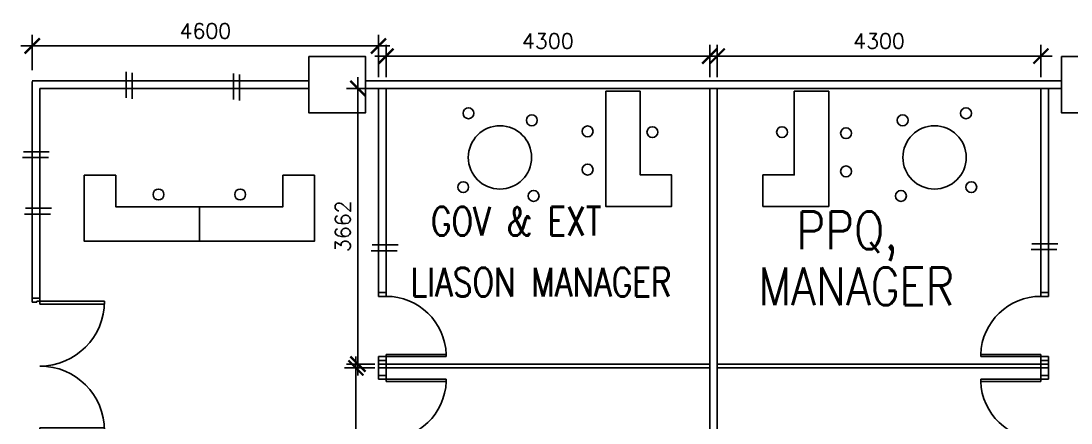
# Model space of a CAD drawing. Extents: x 2266480 to 2405436, y -858634 to -757865.
# Drawn here: x 2366319 to 2380269, y -781418 to -776079 of the extents above; entities that cross this region are included whole.
import ezdxf

# ---------------------------------------------------------------- set-up
doc = ezdxf.new("R2010")
doc.units = 0
doc.header["$LTSCALE"] = 10
doc.header["$MEASUREMENT"] = 0
doc.layers.get('0').update_dxf_attribs({"linetype": 'CONTINUOUS'})
doc.layers.get('DEFPOINTS').update_dxf_attribs({"linetype": 'CONTINUOUS'})
for name, color, linetype in [('COL', 3, 'CONTINUOUS'), ('DOOR', 5, 'CONTINUOUS'), ('DR', 7, 'CONTINUOUS'), ('partition', 7, 'CONTINUOUS'), ('stair', 7, 'CONTINUOUS'), ('T50', 4, 'CONTINUOUS')]:
    doc.layers.add(name, color=color, linetype=linetype)
doc.styles.add('DIMTEXT', font='romans.shx', dxfattribs={"width": 0.8, "height": 400})
doc.styles.add('ROMANS', font='romans')
doc.styles.get("Standard").update_dxf_attribs({"font": 'ROMANS.SHX'})
doc.dimstyles.new('STANDARD$0', dxfattribs={"dimscale": 0, "dimtxt": 8, "dimasz": 6, "dimexe": 1, "dimexo": 1, "dimgap": 3, "dimtad": 1, "dimdec": 0, "dimlfac": -1, "dimrnd": 1, "dimzin": 0, "dimdsep": 46, "dimtxsty": 'Standard', "dimcen": 0, "dimclrd": 5, "dimclre": 250, "dimadec": 0, "dimazin": 0, "dimtfac": 1, "dimtdec": 4, "dimtofl": 0, "dimtmove": 0, "dimatfit": 3, "dimfxl": 1, "dimtolj": 1, "dimtzin": 0, "dimarcsym": 0})

# ---------------------------------------------------------------- blocks, each defined once
blk = doc.blocks.new('D900')
at = {"layer": 'DOOR', "color": 7}
for p, q in [((50, 100), (50, 899)), ((80, 899), (50, 899)), ((80, 100), (80, 899)), ((0, 100), (0, 0)), ((0, 100), (50, 100)), ((0, 0), (50, 0)), ((50, 100), (50, 0)), ((50, 100), (80, 100)), ((850, 100), (850, 0)), ((850, 100), (900, 100)), ((850, 0), (900, 0)), ((900, 100), (900, 0))]:
    blk.add_line(p, q, dxfattribs=at)
blk.add_arc((50, 100), 800, 0, 87.8509, dxfattribs=at)
blk = doc.blocks.new('D1800-A')
at = {"layer": 'DR'}
for p, q in [((0, 0), (100, 0)), ((0, -50), (0, 0)), ((100, 0), (100, -40)), ((60, -50), (0, -50)), ((100, -40), (60, -40)), ((60, -40), (60, -50)), ((100, -40), (960, -40)), ((100, -80), (100, -40)), ((959, -80), (100, -80)), ((60, -1750), (0, -1750)), ((0, -1750), (0, -1800)), ((0, -1800), (100, -1800)), ((60, -1760), (60, -1750)), ((100, -1760), (60, -1760)), ((959, -1720), (100, -1720)), ((100, -1720), (100, -1760)), ((100, -1760), (960, -1760)), ((100, -1800), (100, -1760))]:
    blk.add_line(p, q, dxfattribs=at)
for centre, start, end in [((100, -40), 270.0001, 0), ((100, -1760), 0, 90)]:
    blk.add_arc(centre, 860, start, end, dxfattribs=at)
blk = doc.blocks.new('_ARCHTICK')
at = {"color": 0, "linetype": 'ByBlock', "const_width": 0.15}
blk.add_lwpolyline([(-0.5, -0.5), (0.5, 0.5)], dxfattribs=at)
blk = doc.blocks.new('*D402')
at = {"color": 7, "linetype": 'Continuous', "lineweight": -2, "ltscale": 0.6, "transparency": 16777216}
for p, q in [((2371169, -776824), (2371169, -776396)), ((2375469, -776824), (2375469, -776396)), ((2371019, -776546), (2375619, -776546))]:
    blk.add_line(p, q, dxfattribs=at)
at = {"layer": 'DEFPOINTS', "color": 0, "linetype": 'Continuous', "ltscale": 0.6, "transparency": 16777216}
for p in [(2375469, -776546), (2371169, -776974), (2375469, -776974)]:
    blk.add_point(p, dxfattribs=at)
at = {"color": 7, "linetype": 'Continuous', "lineweight": -2, "ltscale": 0.6, "transparency": 16777216, "xscale": 200, "yscale": 200, "zscale": 200, "rotation": 180}
blk.add_blockref('_ARCHTICK', (2371169, -776546), dxfattribs=at)
at = {"color": 7, "linetype": 'Continuous', "lineweight": -2, "ltscale": 0.6, "transparency": 16777216, "xscale": 200, "yscale": 200, "zscale": 200}
blk.add_blockref('_ARCHTICK', (2375469, -776546), dxfattribs=at)
at = {"color": 7, "linetype": 'Continuous', "ltscale": 0.6, "transparency": 16777216, "insert": (2373319, -776346), "char_height": 200, "attachment_point": 5, "style": 'ROMANS'}
blk.add_mtext('\\A1;4300', dxfattribs=at)
blk = doc.blocks.new('*D403')
at = {"color": 7, "linetype": 'Continuous', "lineweight": -2, "ltscale": 0.6, "transparency": 16777216}
for p, q in [((2375569, -776824), (2375569, -776396)), ((2379869, -776824), (2379869, -776396)), ((2380019, -776546), (2375419, -776546))]:
    blk.add_line(p, q, dxfattribs=at)
at = {"layer": 'DEFPOINTS', "color": 0, "linetype": 'Continuous', "ltscale": 0.6, "transparency": 16777216}
for p in [(2375569, -776546), (2375569, -776974), (2379869, -776974)]:
    blk.add_point(p, dxfattribs=at)
at = {"color": 7, "linetype": 'Continuous', "lineweight": -2, "ltscale": 0.6, "transparency": 16777216, "xscale": 200, "yscale": 200, "zscale": 200, "rotation": 180}
blk.add_blockref('_ARCHTICK', (2375569, -776546), dxfattribs=at)
at = {"color": 7, "linetype": 'Continuous', "lineweight": -2, "ltscale": 0.6, "transparency": 16777216, "xscale": 200, "yscale": 200, "zscale": 200}
blk.add_blockref('_ARCHTICK', (2379869, -776546), dxfattribs=at)
at = {"color": 7, "linetype": 'Continuous', "ltscale": 0.6, "transparency": 16777216, "insert": (2377719, -776346), "char_height": 200, "attachment_point": 5, "style": 'ROMANS'}
blk.add_mtext('\\A1;4300', dxfattribs=at)
blk = doc.blocks.new('*D404')
at = {"color": 7, "linetype": 'Continuous', "lineweight": -2, "ltscale": 0.6, "transparency": 16777216}
for p, q in [((2370795, -776824), (2370795, -780786)), ((2371019, -776974), (2370645, -776974)), ((2371019, -780636), (2370645, -780636))]:
    blk.add_line(p, q, dxfattribs=at)
at = {"layer": 'DEFPOINTS', "color": 0, "linetype": 'Continuous', "ltscale": 0.6, "transparency": 16777216}
for p in [(2371169, -776974), (2370795, -780636), (2371169, -780636)]:
    blk.add_point(p, dxfattribs=at)
at = {"color": 7, "linetype": 'Continuous', "lineweight": -2, "ltscale": 0.6, "transparency": 16777216, "xscale": 200, "yscale": 200, "zscale": 200}
for p, rotation in [((2370795, -776974), 90), ((2370795, -780636), 270)]:
    blk.add_blockref('_ARCHTICK', p, dxfattribs=dict(at, rotation=rotation))
at = {"color": 7, "linetype": 'Continuous', "ltscale": 0.6, "transparency": 16777216, "insert": (2370595, -778805), "char_height": 200, "attachment_point": 5, "rotation": 90, "style": 'ROMANS'}
blk.add_mtext('\\A1;3662', dxfattribs=at)
blk = doc.blocks.new('*D405')
at = {"color": 7, "linetype": 'Continuous', "lineweight": -2, "ltscale": 0.6, "transparency": 16777216}
for p, q in [((2370769, -780536), (2370769, -784499)), ((2371019, -780686), (2370619, -780686)), ((2371019, -784349), (2370619, -784349))]:
    blk.add_line(p, q, dxfattribs=at)
at = {"layer": 'DEFPOINTS', "color": 0, "linetype": 'Continuous', "ltscale": 0.6, "transparency": 16777216}
for p in [(2371169, -780686), (2370769, -784349), (2371169, -784349)]:
    blk.add_point(p, dxfattribs=at)
at = {"color": 7, "linetype": 'Continuous', "lineweight": -2, "ltscale": 0.6, "transparency": 16777216, "xscale": 200, "yscale": 200, "zscale": 200}
for p, rotation in [((2370769, -780686), 90), ((2370769, -784349), 270)]:
    blk.add_blockref('_ARCHTICK', p, dxfattribs=dict(at, rotation=rotation))
at = {"color": 7, "linetype": 'Continuous', "ltscale": 0.6, "transparency": 16777216, "insert": (2370569, -782518), "char_height": 200, "attachment_point": 5, "rotation": 90, "style": 'ROMANS'}
blk.add_mtext('\\A1;3663', dxfattribs=at)
blk = doc.blocks.new('*D406')
at = {"color": 7, "linetype": 'Continuous', "lineweight": -2, "ltscale": 0.6, "transparency": 16777216}
for p, q in [((2366469, -776732), (2366469, -776261)), ((2371069, -776824), (2371069, -776261)), ((2371219, -776411), (2366319, -776411))]:
    blk.add_line(p, q, dxfattribs=at)
at = {"layer": 'DEFPOINTS', "color": 0, "linetype": 'Continuous', "ltscale": 0.6, "transparency": 16777216}
for p in [(2366469, -776411), (2366469, -776882), (2371069, -776974)]:
    blk.add_point(p, dxfattribs=at)
at = {"color": 7, "linetype": 'Continuous', "lineweight": -2, "ltscale": 0.6, "transparency": 16777216, "xscale": 200, "yscale": 200, "zscale": 200, "rotation": 180}
blk.add_blockref('_ARCHTICK', (2366469, -776411), dxfattribs=at)
at = {"color": 7, "linetype": 'Continuous', "lineweight": -2, "ltscale": 0.6, "transparency": 16777216, "xscale": 200, "yscale": 200, "zscale": 200}
blk.add_blockref('_ARCHTICK', (2371069, -776411), dxfattribs=at)
at = {"color": 7, "linetype": 'Continuous', "ltscale": 0.6, "transparency": 16777216, "insert": (2368769, -776211), "char_height": 200, "attachment_point": 5, "style": 'ROMANS'}
blk.add_mtext('\\A1;4600', dxfattribs=at)

msp = doc.modelspace()

# ---------------------------------------------------------------- linework, layer by layer
at = {"color": 0, "ltscale": 0.6}
for p, q in [((2367717.7, -776755.4), (2367717.7, -777100.5)), ((2367795.6, -776767.5), (2367795.6, -777112.5)), ((2369144.4, -776776.7), (2369144.4, -777121.8)), ((2369222.3, -776788.7), (2369222.3, -777133.8)), ((2375469.4, -776973.9), (2375469.4, -783924.1)), ((2375569.4, -776973.9), (2375569.4, -783924.1)), ((2366350.5, -777816), (2366695.5, -777816)), ((2366338.5, -777893.9), (2366683.5, -777893.9)), ((2366366.8, -778642.9), (2366711.8, -778642.9)), ((2366378.8, -778565), (2366723.8, -778565)), ((2370983.3, -779053.6), (2371328.3, -779053.6)), ((2379750.4, -779036.7), (2380095.4, -779036.7)), ((2370971.3, -779131.5), (2371316.3, -779131.5)), ((2379738.4, -779114.6), (2380083.4, -779114.6))]:
    msp.add_line(p, q, dxfattribs=at)
at = {"linetype": 'Continuous', "ltscale": 0.6}
for p, q in [((2366469.4, -779761.4), (2366469.4, -776882.2)), ((2366569.4, -779761.4), (2366569.4, -776973.9)), ((2371069.4, -776973.9), (2371069.4, -779686.4)), ((2371169.4, -779686.4), (2371169.4, -776973.9)), ((2374545.8, -777012.8), (2374088.1, -777012.8)), ((2375569.4, -776973.9), (2379969.4, -776973.9)), ((2376593.1, -777012.8), (2377050.7, -777012.8)), ((2379869.4, -779686.4), (2379869.4, -776973.9)), ((2379969.4, -776973.9), (2379969.4, -779686.4)), ((2368688.8, -778546.2), (2368688.8, -779003.9)), ((2368688.8, -778546.2), (2368688.8, -779003.9)), ((2368688.8, -778546.2), (2368688.8, -779003.9)), ((2371069.4, -780586.4), (2371069.4, -780836.4)), ((2371069.4, -780636.4), (2375469.4, -780636.4)), ((2379969.4, -780636.4), (2375569.4, -780636.4)), ((2379969.4, -780586.4), (2379969.4, -780836.4)), ((2371069.4, -780686.4), (2371069.4, -780661.4)), ((2371069.4, -780686.4), (2375469.4, -780686.4)), ((2379969.4, -780686.4), (2375569.4, -780686.4))]:
    msp.add_line(p, q, dxfattribs=at)
for points in [[(2374545.8, -777012.8), (2374545.8, -778122.7), (2374963.5, -778122.7), (2374963.5, -778542.4), (2374088.1, -778542.4), (2374088.1, -777012.8)], [(2376593.1, -777012.8), (2376593.1, -778122.7), (2376175.3, -778122.7), (2376175.3, -778542.4), (2377050.7, -778542.4), (2377050.7, -777012.8)], [(2368688.8, -778546.2), (2367578.9, -778546.2), (2367578.9, -778128.5), (2367159.2, -778128.5), (2367159.2, -779003.9), (2368688.8, -779003.9)], [(2368688.8, -778546.2), (2369798.7, -778546.2), (2369798.7, -778128.5), (2370218.4, -778128.5), (2370218.4, -779003.9), (2368688.8, -779003.9)]]:
    msp.add_lwpolyline(points, dxfattribs=at)
at = {"color": 0, "ltscale": 0.6}
for centre, radius in [((2372264.5, -777304.9), 72.4), ((2378874.3, -777304.9), 72.4), ((2373106, -777398.3), 72.4), ((2378032.8, -777398.3), 72.4), ((2372682.6, -777891.1), 420.4), ((2373846.6, -777545.1), 72.4), ((2374708.6, -777555.3), 72.4), ((2376430.3, -777555.3), 72.4), ((2377281.1, -777569.3), 72.4), ((2378456.2, -777891.1), 420.4), ((2373846.6, -778052.7), 72.4), ((2377281.1, -778076.8), 72.4), ((2372194.4, -778285.8), 72.4), ((2378944.4, -778285.8), 72.4), ((2368146.4, -778383.5), 72.4), ((2369231.3, -778383.5), 72.4), ((2373129.4, -778402.6), 72.4), ((2378009.4, -778402.6), 72.4)]:
    msp.add_circle(centre, radius, dxfattribs=at)
at = {"layer": 'COL', "color": 0}
for points in [[(2370144.4, -776549.1), (2370894.4, -776549.1), (2370894.4, -777299.1), (2370144.4, -777299.1)], [(2380144.4, -776549.1), (2380894.4, -776549.1), (2380894.4, -777299.1), (2380144.4, -777299.1)]]:
    msp.add_lwpolyline(points, close=True, dxfattribs=at)
at = {"layer": 'partition', "color": 0}
for p, q in [((2370144.4, -776873.9), (2366469.4, -776873.9)), ((2380144.4, -776873.9), (2370894.4, -776873.9)), ((2366569.4, -776973.9), (2370144.4, -776973.9))]:
    msp.add_line(p, q, dxfattribs=at)
for points in [[(2370894.4, -776973.9), (2373069.4, -776973.9)], [(2373069.4, -776973.9), (2377469.4, -776973.9)], [(2380144.4, -776973.9), (2377569.4, -776973.9)], [(2371169.4, -780686.4), (2371169.4, -780536.4)], [(2371169.4, -780686.4), (2371169.4, -780536.4)], [(2371169.4, -780686.4), (2371169.4, -780536.4)], [(2371169.4, -780686.4), (2371169.4, -780536.4)], [(2379869.4, -780686.4), (2379869.4, -780536.4)], [(2379869.4, -780686.4), (2379869.4, -780536.4)], [(2379869.4, -780686.4), (2379869.4, -780536.4)], [(2379869.4, -780686.4), (2379869.4, -780536.4)], [(2371069.4, -780686.4), (2371069.4, -780836.4)], [(2371169.4, -780686.4), (2371169.4, -780836.4)], [(2371169.4, -780686.4), (2371169.4, -780836.4)], [(2371169.4, -780686.4), (2371169.4, -780836.4)], [(2371169.4, -780686.4), (2371169.4, -780836.4)], [(2379869.4, -780686.4), (2379869.4, -780836.4)], [(2379869.4, -780686.4), (2379869.4, -780836.4)], [(2379869.4, -780686.4), (2379869.4, -780836.4)], [(2379869.4, -780686.4), (2379869.4, -780836.4)], [(2379969.4, -780686.4), (2379969.4, -780836.4)]]:
    msp.add_lwpolyline(points, dxfattribs=at)

# ---------------------------------------------------------------- block references
at = {"layer": 'stair', "color": 0, "xscale": -1}
for name, p, rotation in [('D1800-A', (2366469.4, -781561.4), 180), ('D900', (2371069.4, -780586.4), 269.9999991462263), ('D900', (2379969.4, -780786.4), 90.00000080041278)]:
    msp.add_blockref(name, p, dxfattribs=dict(at, rotation=rotation))
at = {"layer": 'stair', "color": 0}
for p, rotation in [((2379969.4, -780586.4), 90.00000085377367), ((2371069.4, -780786.4), 269.9999991995872)]:
    msp.add_blockref('D900', p, dxfattribs=dict(at, rotation=rotation))

# ---------------------------------------------------------------- texts
at = {"layer": 'T50', "color": 0, "style": 'DIMTEXT', "width": 0.8}
for s, p in [('GOV & EXT', (2371765.9, -778928.6)), ('LIASON MANAGER', (2371497, -779736.4))]:
    msp.add_text(s, height=380, rotation=360, dxfattribs=at).set_placement(p)
at = {"layer": 'T50', "color": 0, "style": 'ROMANS', "width": 0.85}
for s, p in [('PPQ,', (2376621.7, -779110.2)), ('MANAGER', (2376115, -779853))]:
    msp.add_text(s, height=500, dxfattribs=at).set_placement(p)

# ---------------------------------------------------------------- dimensions: what is measured, and where the dimension line sits
at = {"linetype": 'Continuous', "ltscale": 0.6}
for base, p1, p2, picture, middle in [((2366469.4, -776410.7), (2371069.4, -776973.9), (2366469.4, -776882.2), '*D406', (2368769.4, -776210.7)), ((2375469.4, -776545.9), (2371169.4, -776973.9), (2375469.4, -776973.9), '*D402', (2373319.4, -776345.9)), ((2375569.4, -776545.9), (2379869.4, -776973.9), (2375569.4, -776973.9), '*D403', (2377719.4, -776345.9))]:
    dim = msp.add_linear_dim(base=base, p1=p1, p2=p2, dimstyle='STANDARD$0', override={"dimscale": 100, "dimtxt": 2, "dimasz": 2, "dimexe": 1.5, "dimexo": 1.5, "dimgap": 1, "dimtxsty": 'ROMANS', "dimblk": 'ARCHTICK', "dimdle": 1.5, "dimclrd": 7, "dimclre": 7, "dimclrt": 7, "dimtdec": 0, "dimtmove": 2}, dxfattribs=at)
    dim.commit()
    dim.dimension.update_dxf_attribs({"geometry": picture, "text_midpoint": middle})
for base, p1, p2, picture, middle in [((2370794.8529547, -780636.4051494), (2371169.412154, -776973.9051494), (2371169.4121398, -780636.4051494), '*D404', (2370594.8529547, -778805.1551494)), ((2370769.4, -784349.1), (2371169.4, -780686.4), (2371169.4, -784349.1), '*D405', (2370569.4, -782517.8))]:
    dim = msp.add_linear_dim(base=base, p1=p1, p2=p2, angle=90, dimstyle='STANDARD$0', override={"dimscale": 100, "dimtxt": 2, "dimasz": 2, "dimexe": 1.5, "dimexo": 1.5, "dimgap": 1, "dimtxsty": 'ROMANS', "dimblk": 'ARCHTICK', "dimdle": 1.5, "dimclrd": 7, "dimclre": 7, "dimclrt": 7, "dimtdec": 0, "dimtmove": 2}, dxfattribs=at)
    dim.commit()
    dim.dimension.update_dxf_attribs({"geometry": picture, "text_midpoint": middle})

doc.saveas('drawing.dxf')
